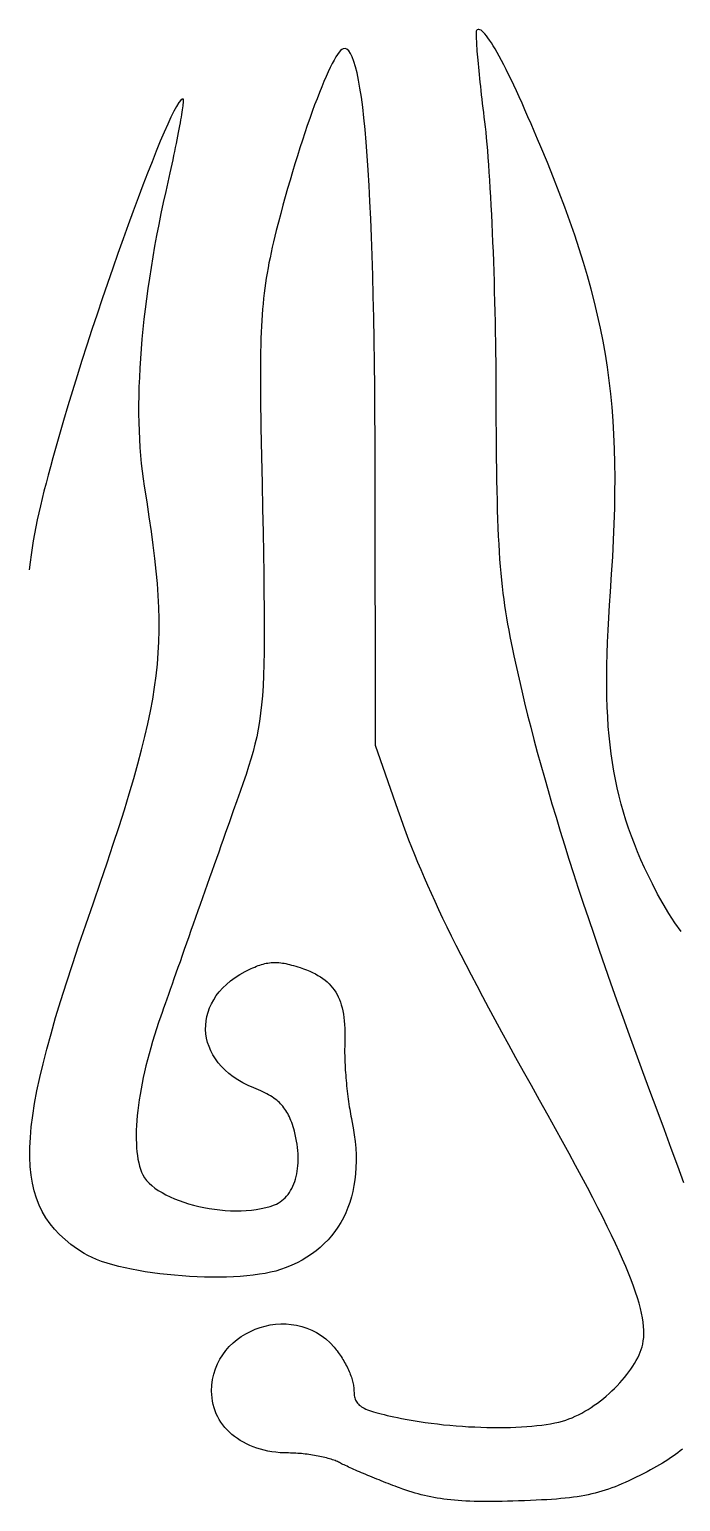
# Model space of a CAD drawing. Extents: x 3.9 to 78.6, y 0.4 to 97.1.
# Drawn here: x 29.09 to 48.1, y 0.45 to 43.42 of the extents above; entities that cross this region are included whole.
import ezdxf

# ---------------------------------------------------------------- set-up
doc = ezdxf.new("R2010")
doc.units = 0
doc.layers.add('LAYER_1', color=7, linetype='CONTINUOUS')

msp = doc.modelspace()

# ---------------------------------------------------------------- linework, layer by layer
at = {"layer": 'LAYER_1', "color": 7}
for p, q in [((42.168, 43.416), (42.147, 43.398)), ((42.191, 43.425), (42.168, 43.416)), ((42.218, 43.425), (42.191, 43.425)), ((42.247, 43.416), (42.218, 43.425)), ((42.279, 43.399), (42.247, 43.416)), ((42.137, 43.35), (42.135, 43.32)), ((42.135, 43.32), (42.135, 43.285)), ((42.135, 43.285), (42.135, 43.243)), ((42.135, 43.243), (42.136, 43.195)), ((42.136, 43.195), (42.138, 43.141)), ((42.139, 43.373), (42.137, 43.35)), ((42.138, 43.141), (42.141, 43.081)), ((42.143, 43.389), (42.139, 43.373)), ((42.141, 43.081), (42.144, 43.016)), ((42.147, 43.398), (42.143, 43.389)), ((42.144, 43.016), (42.149, 42.946)), ((42.313, 43.372), (42.279, 43.399)), ((42.351, 43.338), (42.313, 43.372)), ((42.391, 43.294), (42.351, 43.338)), ((42.434, 43.242), (42.391, 43.294)), ((42.48, 43.182), (42.434, 43.242)), ((42.528, 43.113), (42.48, 43.182)), ((42.579, 43.035), (42.528, 43.113)), ((42.633, 42.949), (42.579, 43.035)), ((38.039, 42.621), (37.987, 42.531)), ((38.088, 42.697), (38.039, 42.621)), ((38.134, 42.761), (38.088, 42.697)), ((38.176, 42.809), (38.134, 42.761)), ((38.215, 42.843), (38.176, 42.809)), ((38.251, 42.862), (38.215, 42.843)), ((38.308, 42.868), (38.251, 42.862)), ((38.364, 42.847), (38.308, 42.868)), ((38.418, 42.799), (38.364, 42.847)), ((38.47, 42.723), (38.418, 42.799)), ((38.52, 42.621), (38.47, 42.723)), ((38.568, 42.492), (38.52, 42.621)), ((42.149, 42.946), (42.154, 42.871)), ((42.154, 42.871), (42.16, 42.791)), ((42.16, 42.791), (42.167, 42.706)), ((42.167, 42.706), (42.174, 42.617)), ((42.174, 42.617), (42.182, 42.523)), ((42.689, 42.855), (42.633, 42.949)), ((42.748, 42.752), (42.689, 42.855)), ((42.809, 42.64), (42.748, 42.752)), ((42.873, 42.521), (42.809, 42.64)), ((37.816, 42.188), (37.755, 42.051)), ((37.876, 42.314), (37.816, 42.188)), ((37.933, 42.429), (37.876, 42.314)), ((37.987, 42.531), (37.933, 42.429)), ((38.615, 42.336), (38.568, 42.492)), ((38.66, 42.154), (38.615, 42.336)), ((38.703, 41.945), (38.66, 42.154)), ((42.182, 42.523), (42.191, 42.425)), ((42.191, 42.425), (42.201, 42.323)), ((42.201, 42.323), (42.211, 42.218)), ((42.211, 42.218), (42.222, 42.109)), ((42.94, 42.393), (42.873, 42.521)), ((43.009, 42.257), (42.94, 42.393)), ((43.08, 42.113), (43.009, 42.257)), ((37.625, 41.746), (37.558, 41.579)), ((37.691, 41.903), (37.625, 41.746)), ((37.755, 42.051), (37.691, 41.903)), ((38.744, 41.709), (38.703, 41.945)), ((38.784, 41.446), (38.744, 41.709)), ((42.222, 42.109), (42.233, 41.996)), ((42.233, 41.996), (42.245, 41.881)), ((42.245, 41.881), (42.258, 41.762)), ((42.258, 41.762), (42.271, 41.641)), ((43.154, 41.96), (43.08, 42.113)), ((43.231, 41.8), (43.154, 41.96)), ((43.309, 41.631), (43.231, 41.8)), ((33.455, 41.288), (33.388, 41.179)), ((33.511, 41.36), (33.455, 41.288)), ((33.555, 41.394), (33.511, 41.36)), ((33.586, 41.389), (33.555, 41.394)), ((33.584, 41.238), (33.589, 41.279)), ((33.59, 41.381), (33.586, 41.389)), ((33.589, 41.279), (33.591, 41.315)), ((33.592, 41.366), (33.59, 41.381)), ((33.591, 41.315), (33.593, 41.344)), ((33.593, 41.344), (33.592, 41.366)), ((37.49, 41.403), (37.42, 41.219)), ((37.558, 41.579), (37.49, 41.403)), ((38.822, 41.157), (38.784, 41.446)), ((42.271, 41.641), (42.285, 41.516)), ((42.285, 41.516), (42.3, 41.39)), ((42.3, 41.39), (42.315, 41.261)), ((42.315, 41.261), (42.33, 41.13)), ((43.391, 41.454), (43.309, 41.631)), ((43.475, 41.27), (43.391, 41.454)), ((43.561, 41.077), (43.475, 41.27)), ((33.225, 40.862), (33.129, 40.656)), ((33.311, 41.037), (33.225, 40.862)), ((33.388, 41.179), (33.311, 41.037)), ((33.514, 40.784), (33.528, 40.865)), ((33.528, 40.865), (33.541, 40.941)), ((33.541, 40.941), (33.553, 41.011)), ((33.553, 41.011), (33.563, 41.076)), ((33.563, 41.076), (33.571, 41.136)), ((33.571, 41.136), (33.579, 41.19)), ((33.579, 41.19), (33.584, 41.238)), ((37.278, 40.827), (37.206, 40.62)), ((37.35, 41.026), (37.278, 40.827)), ((37.42, 41.219), (37.35, 41.026)), ((38.857, 40.842), (38.822, 41.157)), ((38.891, 40.5), (38.857, 40.842)), ((42.33, 41.13), (42.346, 40.998)), ((42.346, 40.998), (42.363, 40.863)), ((42.363, 40.863), (42.38, 40.727)), ((43.649, 40.876), (43.561, 41.077)), ((43.74, 40.667), (43.649, 40.876)), ((33.025, 40.421), (32.914, 40.16)), ((33.129, 40.656), (33.025, 40.421)), ((33.426, 40.312), (33.446, 40.415)), ((33.446, 40.415), (33.465, 40.514)), ((33.465, 40.514), (33.483, 40.609)), ((33.483, 40.609), (33.499, 40.699)), ((33.499, 40.699), (33.514, 40.784)), ((37.134, 40.407), (37.061, 40.189)), ((37.206, 40.62), (37.134, 40.407)), ((38.924, 40.132), (38.891, 40.5)), ((42.38, 40.727), (42.397, 40.584)), ((42.397, 40.584), (42.414, 40.428)), ((42.414, 40.428), (42.43, 40.26)), ((43.833, 40.451), (43.74, 40.667)), ((43.929, 40.226), (43.833, 40.451)), ((32.914, 40.16), (32.796, 39.873)), ((33.336, 39.864), (33.36, 39.982)), ((33.36, 39.982), (33.383, 40.095)), ((33.383, 40.095), (33.405, 40.206)), ((33.405, 40.206), (33.426, 40.312)), ((37.061, 40.189), (36.988, 39.965)), ((38.954, 39.737), (38.924, 40.132)), ((42.43, 40.26), (42.447, 40.08)), ((42.447, 40.08), (42.463, 39.889)), ((44.026, 39.994), (43.929, 40.226)), ((44.214, 39.539), (44.026, 39.994)), ((32.671, 39.563), (32.54, 39.231)), ((32.796, 39.873), (32.671, 39.563)), ((33.259, 39.495), (33.285, 39.621)), ((33.285, 39.621), (33.311, 39.744)), ((33.311, 39.744), (33.336, 39.864)), ((36.916, 39.737), (36.844, 39.504)), ((36.988, 39.965), (36.916, 39.737)), ((38.982, 39.317), (38.954, 39.737)), ((42.463, 39.889), (42.479, 39.687)), ((42.479, 39.687), (42.494, 39.476)), ((44.393, 39.096), (44.214, 39.539)), ((32.54, 39.231), (32.405, 38.879)), ((33.174, 39.103), (33.203, 39.236)), ((33.203, 39.236), (33.231, 39.367)), ((33.231, 39.367), (33.259, 39.495)), ((36.772, 39.267), (36.701, 39.028)), ((36.844, 39.504), (36.772, 39.267)), ((39.009, 38.87), (38.982, 39.317)), ((42.494, 39.476), (42.51, 39.255)), ((42.51, 39.255), (42.525, 39.025)), ((32.405, 38.879), (32.265, 38.509)), ((33.011, 38.37), (33.083, 38.693)), ((33.083, 38.693), (33.114, 38.832)), ((33.114, 38.832), (33.144, 38.968)), ((33.144, 38.968), (33.174, 39.103)), ((36.631, 38.786), (36.562, 38.541)), ((36.701, 39.028), (36.631, 38.786)), ((39.034, 38.397), (39.009, 38.87)), ((42.525, 39.025), (42.539, 38.787)), ((42.539, 38.787), (42.553, 38.541)), ((44.562, 38.663), (44.393, 39.096)), ((32.265, 38.509), (32.121, 38.123)), ((32.943, 38.048), (33.011, 38.37)), ((36.494, 38.295), (36.428, 38.048)), ((36.562, 38.541), (36.494, 38.295)), ((39.057, 37.898), (39.034, 38.397)), ((42.553, 38.541), (42.567, 38.287)), ((42.567, 38.287), (42.58, 38.027)), ((44.722, 38.239), (44.562, 38.663)), ((32.121, 38.123), (31.974, 37.722)), ((32.878, 37.729), (32.943, 38.048)), ((36.428, 38.048), (36.363, 37.801)), ((39.078, 37.373), (39.057, 37.898)), ((42.58, 38.027), (42.593, 37.761)), ((44.872, 37.824), (44.722, 38.239)), ((45.014, 37.417), (44.872, 37.824)), ((31.974, 37.722), (31.825, 37.309)), ((32.758, 37.096), (32.816, 37.411)), ((32.816, 37.411), (32.878, 37.729)), ((36.301, 37.553), (36.26, 37.387)), ((36.363, 37.801), (36.301, 37.553)), ((42.593, 37.761), (42.605, 37.49)), ((42.605, 37.49), (42.616, 37.213)), ((45.147, 37.017), (45.014, 37.417)), ((31.825, 37.309), (31.675, 36.885)), ((32.703, 36.784), (32.758, 37.096)), ((36.184, 37.066), (36.15, 36.912)), ((36.221, 37.225), (36.184, 37.066)), ((36.26, 37.387), (36.221, 37.225)), ((39.097, 36.822), (39.078, 37.373)), ((42.616, 37.213), (42.628, 36.932)), ((45.271, 36.622), (45.147, 37.017)), ((31.675, 36.885), (31.523, 36.452)), ((32.652, 36.474), (32.703, 36.784)), ((36.087, 36.61), (36.059, 36.462)), ((36.118, 36.76), (36.087, 36.61)), ((36.15, 36.912), (36.118, 36.76)), ((39.114, 36.245), (39.097, 36.822)), ((42.628, 36.932), (42.638, 36.647)), ((42.638, 36.647), (42.648, 36.359)), ((45.386, 36.232), (45.271, 36.622)), ((31.523, 36.452), (31.37, 36.011)), ((32.559, 35.862), (32.603, 36.166)), ((32.603, 36.166), (32.652, 36.474)), ((36.008, 36.167), (35.985, 36.02)), ((36.032, 36.314), (36.008, 36.167)), ((36.059, 36.462), (36.032, 36.314)), ((39.13, 35.643), (39.114, 36.245)), ((42.648, 36.359), (42.657, 36.068)), ((45.494, 35.846), (45.386, 36.232)), ((31.37, 36.011), (31.218, 35.565)), ((32.517, 35.56), (32.559, 35.862)), ((35.945, 35.722), (35.928, 35.571)), ((35.964, 35.872), (35.945, 35.722)), ((35.985, 36.02), (35.964, 35.872)), ((42.657, 36.068), (42.666, 35.774)), ((42.666, 35.774), (42.674, 35.479)), ((45.592, 35.463), (45.494, 35.846)), ((31.218, 35.565), (31.067, 35.115)), ((32.445, 34.965), (32.48, 35.261)), ((32.48, 35.261), (32.517, 35.56)), ((35.898, 35.259), (35.885, 35.098)), ((35.912, 35.417), (35.898, 35.259)), ((35.928, 35.571), (35.912, 35.417)), ((39.144, 35.014), (39.13, 35.643)), ((42.674, 35.479), (42.681, 35.183)), ((45.683, 35.082), (45.592, 35.463)), ((31.067, 35.115), (30.917, 34.663)), ((32.414, 34.673), (32.445, 34.965)), ((35.874, 34.932), (35.865, 34.761)), ((35.885, 35.098), (35.874, 34.932)), ((39.155, 34.36), (39.144, 35.014)), ((42.681, 35.183), (42.688, 34.887)), ((42.688, 34.887), (42.694, 34.59)), ((45.766, 34.702), (45.683, 35.082)), ((30.917, 34.663), (30.77, 34.211)), ((32.362, 34.098), (32.387, 34.384)), ((32.387, 34.384), (32.414, 34.673)), ((35.85, 34.402), (35.844, 34.212)), ((35.856, 34.585), (35.85, 34.402)), ((35.865, 34.761), (35.856, 34.585)), ((42.694, 34.59), (42.699, 34.294)), ((45.841, 34.323), (45.766, 34.702)), ((30.77, 34.211), (30.625, 33.761)), ((32.342, 33.816), (32.362, 34.098)), ((35.84, 34.015), (35.837, 33.81)), ((35.844, 34.212), (35.84, 34.015)), ((39.165, 33.68), (39.155, 34.36)), ((42.699, 34.294), (42.703, 33.999)), ((42.703, 33.999), (42.707, 33.705)), ((45.908, 33.943), (45.841, 34.323)), ((30.625, 33.761), (30.484, 33.314)), ((32.311, 33.263), (32.325, 33.538)), ((32.325, 33.538), (32.342, 33.816)), ((35.837, 33.81), (35.835, 33.596)), ((35.835, 33.596), (35.835, 33.373)), ((39.173, 32.975), (39.165, 33.68)), ((42.707, 33.705), (42.709, 33.414)), ((45.968, 33.561), (45.908, 33.943)), ((46.02, 33.177), (45.968, 33.561)), ((30.484, 33.314), (30.347, 32.873)), ((32.301, 32.993), (32.311, 33.263)), ((35.835, 33.373), (35.835, 33.14)), ((35.835, 33.14), (35.837, 32.897)), ((42.709, 33.414), (42.711, 33.126)), ((42.711, 33.126), (42.712, 32.841)), ((46.065, 32.789), (46.02, 33.177)), ((30.347, 32.873), (30.215, 32.439)), ((32.291, 32.464), (32.294, 32.726)), ((32.294, 32.726), (32.301, 32.993)), ((35.837, 32.897), (35.839, 32.642)), ((39.179, 32.244), (39.173, 32.975)), ((42.712, 32.841), (42.713, 32.419)), ((46.103, 32.396), (46.065, 32.789)), ((30.215, 32.439), (30.088, 32.013)), ((32.291, 32.206), (32.291, 32.464)), ((35.839, 32.642), (35.843, 32.376)), ((35.843, 32.376), (35.847, 32.098)), ((39.183, 31.488), (39.179, 32.244)), ((42.713, 32.419), (42.715, 32.016)), ((46.134, 31.999), (46.103, 32.396)), ((30.088, 32.013), (29.968, 31.598)), ((32.295, 31.952), (32.291, 32.206)), ((32.302, 31.703), (32.295, 31.952)), ((35.847, 32.098), (35.852, 31.806)), ((35.852, 31.806), (35.869, 30.956)), ((42.715, 32.016), (42.717, 31.632)), ((46.158, 31.595), (46.134, 31.999)), ((29.968, 31.598), (29.854, 31.195)), ((32.313, 31.459), (32.302, 31.703)), ((32.327, 31.219), (32.313, 31.459)), ((39.186, 30.707), (39.183, 31.488)), ((42.717, 31.632), (42.719, 31.265)), ((46.175, 31.184), (46.158, 31.595)), ((29.854, 31.195), (29.778, 30.921)), ((32.345, 30.984), (32.327, 31.219)), ((32.367, 30.754), (32.345, 30.984)), ((35.869, 30.956), (35.884, 30.166)), ((42.719, 31.265), (42.723, 30.916)), ((46.186, 30.765), (46.175, 31.184)), ((29.707, 30.66), (29.639, 30.413)), ((29.778, 30.921), (29.707, 30.66)), ((32.392, 30.529), (32.367, 30.754)), ((32.42, 30.31), (32.392, 30.529)), ((39.199, 22.519), (39.186, 30.707)), ((42.723, 30.916), (42.727, 30.582)), ((42.727, 30.582), (42.732, 30.264)), ((46.191, 30.336), (46.186, 30.765)), ((29.576, 30.176), (29.517, 29.949)), ((29.639, 30.413), (29.576, 30.176)), ((32.453, 30.096), (32.42, 30.31)), ((32.526, 29.634), (32.453, 30.096)), ((35.884, 30.166), (35.899, 29.432)), ((42.732, 30.264), (42.738, 29.961)), ((46.189, 29.898), (46.191, 30.336)), ((29.462, 29.73), (29.411, 29.517)), ((29.517, 29.949), (29.462, 29.73)), ((42.738, 29.961), (42.745, 29.671)), ((42.745, 29.671), (42.752, 29.394)), ((46.181, 29.449), (46.189, 29.898)), ((29.363, 29.31), (29.318, 29.106)), ((29.411, 29.517), (29.363, 29.31)), ((32.593, 29.194), (32.526, 29.634)), ((35.899, 29.432), (35.912, 28.752)), ((42.752, 29.394), (42.761, 29.129)), ((46.168, 28.988), (46.181, 29.449)), ((29.277, 28.904), (29.238, 28.702)), ((29.318, 29.106), (29.277, 28.904)), ((32.653, 28.773), (32.593, 29.194)), ((42.761, 29.129), (42.771, 28.876)), ((42.771, 28.876), (42.782, 28.633)), ((46.148, 28.515), (46.168, 28.988)), ((29.202, 28.499), (29.169, 28.294)), ((29.238, 28.702), (29.202, 28.499)), ((32.707, 28.37), (32.653, 28.773)), ((32.755, 27.982), (32.707, 28.37)), ((35.912, 28.752), (35.923, 28.123)), ((42.782, 28.633), (42.794, 28.399)), ((42.794, 28.399), (42.808, 28.175)), ((46.123, 28.027), (46.148, 28.515)), ((29.138, 28.084), (29.109, 27.869)), ((29.169, 28.294), (29.138, 28.084)), ((32.794, 27.608), (32.755, 27.982)), ((35.923, 28.123), (35.933, 27.541)), ((42.808, 28.175), (42.822, 27.959)), ((42.822, 27.959), (42.838, 27.75)), ((46.092, 27.525), (46.123, 28.027)), ((29.109, 27.869), (29.082, 27.646)), ((32.827, 27.246), (32.794, 27.608)), ((35.933, 27.541), (35.94, 27.005)), ((42.838, 27.75), (42.856, 27.547)), ((42.856, 27.547), (42.875, 27.351)), ((46.056, 27.008), (46.092, 27.525)), ((32.852, 26.895), (32.827, 27.246)), ((42.875, 27.351), (42.895, 27.159)), ((42.895, 27.159), (42.917, 26.971)), ((32.869, 26.551), (32.852, 26.895)), ((35.94, 27.005), (35.946, 26.51)), ((42.917, 26.971), (42.941, 26.786)), ((42.941, 26.786), (42.966, 26.605)), ((46.029, 26.622), (46.056, 27.008)), ((32.878, 26.214), (32.869, 26.551)), ((35.946, 26.51), (35.948, 26.054)), ((42.966, 26.605), (42.993, 26.424)), ((42.993, 26.424), (43.022, 26.245)), ((43.022, 26.245), (43.052, 26.065)), ((45.986, 25.887), (46.005, 26.249)), ((46.005, 26.249), (46.029, 26.622)), ((32.87, 25.551), (32.878, 25.881)), ((32.878, 25.881), (32.878, 26.214)), ((35.948, 26.054), (35.948, 25.635)), ((43.052, 26.065), (43.085, 25.885)), ((43.085, 25.885), (43.119, 25.704)), ((45.97, 25.536), (45.986, 25.887)), ((32.853, 25.222), (32.87, 25.551)), ((35.948, 25.635), (35.944, 25.249)), ((43.119, 25.704), (43.156, 25.52)), ((43.156, 25.52), (43.194, 25.333)), ((45.959, 25.197), (45.97, 25.536)), ((32.827, 24.892), (32.853, 25.222)), ((35.944, 25.249), (35.937, 24.892)), ((43.194, 25.333), (43.235, 25.142)), ((43.235, 25.142), (43.31, 24.802)), ((45.951, 24.867), (45.959, 25.197)), ((32.746, 24.22), (32.791, 24.558)), ((32.791, 24.558), (32.827, 24.892)), ((35.926, 24.563), (35.912, 24.259)), ((35.937, 24.892), (35.926, 24.563)), ((43.31, 24.802), (43.387, 24.459)), ((45.948, 24.547), (45.951, 24.867)), ((45.948, 24.236), (45.948, 24.547)), ((32.691, 23.875), (32.746, 24.22)), ((35.912, 24.259), (35.893, 23.975)), ((43.387, 24.459), (43.468, 24.113)), ((43.468, 24.113), (43.552, 23.764)), ((45.953, 23.934), (45.948, 24.236)), ((32.625, 23.521), (32.691, 23.875)), ((35.87, 23.711), (35.842, 23.461)), ((35.893, 23.975), (35.87, 23.711)), ((43.552, 23.764), (43.639, 23.411)), ((45.962, 23.641), (45.953, 23.934)), ((45.976, 23.355), (45.962, 23.641)), ((32.55, 23.157), (32.625, 23.521)), ((35.809, 23.224), (35.77, 22.997)), ((35.842, 23.461), (35.809, 23.224)), ((43.639, 23.411), (43.729, 23.055)), ((45.994, 23.076), (45.976, 23.355)), ((32.366, 22.39), (32.464, 22.78)), ((32.464, 22.78), (32.55, 23.157)), ((35.727, 22.777), (35.677, 22.56)), ((35.77, 22.997), (35.727, 22.777)), ((43.729, 23.055), (43.824, 22.694)), ((46.016, 22.804), (45.994, 23.076)), ((46.044, 22.538), (46.016, 22.804)), ((32.258, 21.983), (32.366, 22.39)), ((35.677, 22.56), (35.622, 22.344)), ((39.859, 20.621), (39.199, 22.519)), ((43.824, 22.694), (43.921, 22.329)), ((46.075, 22.277), (46.044, 22.538)), ((32.138, 21.558), (32.258, 21.983)), ((35.56, 22.126), (35.492, 21.903)), ((35.622, 22.344), (35.56, 22.126)), ((43.921, 22.329), (44.022, 21.959)), ((44.022, 21.959), (44.128, 21.584)), ((46.112, 22.022), (46.075, 22.277)), ((46.154, 21.772), (46.112, 22.022)), ((32.007, 21.114), (32.138, 21.558)), ((35.417, 21.672), (35.335, 21.43)), ((35.492, 21.903), (35.417, 21.672)), ((44.128, 21.584), (44.237, 21.203)), ((46.2, 21.526), (46.154, 21.772)), ((46.251, 21.283), (46.2, 21.526)), ((31.864, 20.647), (32.007, 21.114)), ((35.245, 21.174), (35.149, 20.901)), ((35.335, 21.43), (35.245, 21.174)), ((44.237, 21.203), (44.35, 20.817)), ((46.307, 21.044), (46.251, 21.283)), ((31.708, 20.158), (31.864, 20.647)), ((35.149, 20.901), (35.044, 20.609)), ((44.35, 20.817), (44.467, 20.424)), ((46.369, 20.808), (46.307, 21.044)), ((46.435, 20.573), (46.369, 20.808)), ((34.931, 20.294), (34.81, 19.953)), ((35.044, 20.609), (34.931, 20.294)), ((39.935, 20.405), (39.859, 20.621)), ((40.013, 20.189), (39.935, 20.405)), ((44.467, 20.424), (44.589, 20.024)), ((46.507, 20.34), (46.435, 20.573)), ((46.584, 20.109), (46.507, 20.34)), ((31.54, 19.642), (31.708, 20.158)), ((34.747, 19.775), (34.683, 19.595)), ((34.81, 19.953), (34.747, 19.775)), ((40.092, 19.975), (40.013, 20.189)), ((40.174, 19.759), (40.092, 19.975)), ((44.589, 20.024), (44.714, 19.618)), ((46.667, 19.878), (46.584, 20.109)), ((46.755, 19.647), (46.667, 19.878)), ((31.36, 19.1), (31.54, 19.642)), ((34.619, 19.411), (34.553, 19.225)), ((34.683, 19.595), (34.619, 19.411)), ((40.258, 19.544), (40.174, 19.759)), ((40.344, 19.327), (40.258, 19.544)), ((44.714, 19.618), (44.845, 19.204)), ((46.849, 19.416), (46.755, 19.647)), ((46.948, 19.184), (46.849, 19.416)), ((31.167, 18.528), (31.36, 19.1)), ((34.486, 19.037), (34.419, 18.847)), ((34.553, 19.225), (34.486, 19.037)), ((40.434, 19.108), (40.344, 19.327)), ((40.526, 18.887), (40.434, 19.108)), ((44.845, 19.204), (44.98, 18.782)), ((47.053, 18.951), (46.948, 19.184)), ((47.163, 18.716), (47.053, 18.951)), ((30.96, 17.925), (31.167, 18.528)), ((34.352, 18.655), (34.284, 18.463)), ((34.419, 18.847), (34.352, 18.655)), ((40.623, 18.662), (40.526, 18.887)), ((40.723, 18.434), (40.623, 18.662)), ((44.98, 18.782), (45.119, 18.353)), ((47.28, 18.479), (47.163, 18.716)), ((34.147, 18.076), (34.079, 17.883)), ((34.215, 18.27), (34.147, 18.076)), ((34.284, 18.463), (34.215, 18.27)), ((40.827, 18.201), (40.723, 18.434)), ((40.935, 17.964), (40.827, 18.201)), ((45.119, 18.353), (45.264, 17.915)), ((47.434, 18.182), (47.28, 18.479)), ((47.596, 17.894), (47.434, 18.182)), ((30.74, 17.29), (30.96, 17.925)), ((34.011, 17.69), (33.943, 17.498)), ((34.079, 17.883), (34.011, 17.69)), ((41.049, 17.721), (40.935, 17.964)), ((41.167, 17.472), (41.049, 17.721)), ((45.264, 17.915), (45.413, 17.469)), ((47.764, 17.616), (47.596, 17.894)), ((30.537, 16.698), (30.74, 17.29)), ((33.876, 17.308), (33.809, 17.118)), ((33.943, 17.498), (33.876, 17.308)), ((41.291, 17.216), (41.167, 17.472)), ((41.42, 16.953), (41.291, 17.216)), ((45.413, 17.469), (45.567, 17.013)), ((47.939, 17.348), (47.764, 17.616)), ((48.119, 17.089), (47.939, 17.348)), ((33.743, 16.931), (33.678, 16.746)), ((33.809, 17.118), (33.743, 16.931)), ((41.555, 16.682), (41.42, 16.953)), ((45.567, 17.013), (45.727, 16.548)), ((30.347, 16.131), (30.537, 16.698)), ((33.55, 16.386), (33.489, 16.21)), ((33.614, 16.564), (33.55, 16.386)), ((33.678, 16.746), (33.614, 16.564)), ((41.697, 16.403), (41.555, 16.682)), ((41.845, 16.114), (41.697, 16.403)), ((45.727, 16.548), (45.891, 16.074)), ((30.17, 15.59), (30.347, 16.131)), ((33.428, 16.038), (33.369, 15.871)), ((33.489, 16.21), (33.428, 16.038)), ((35.24, 15.837), (35.393, 15.922)), ((35.393, 15.922), (35.452, 15.952)), ((35.452, 15.952), (35.51, 15.981)), ((35.51, 15.981), (35.565, 16.007)), ((35.565, 16.007), (35.619, 16.032)), ((35.619, 16.032), (35.671, 16.054)), ((35.671, 16.054), (35.722, 16.075)), ((35.722, 16.075), (35.772, 16.094)), ((35.772, 16.094), (35.821, 16.112)), ((35.821, 16.112), (35.868, 16.127)), ((35.868, 16.127), (35.916, 16.141)), ((35.916, 16.141), (35.962, 16.153)), ((35.962, 16.153), (36.008, 16.163)), ((36.008, 16.163), (36.054, 16.171)), ((36.054, 16.171), (36.1, 16.178)), ((36.1, 16.178), (36.146, 16.183)), ((36.146, 16.183), (36.191, 16.186)), ((36.191, 16.186), (36.237, 16.188)), ((36.237, 16.188), (36.284, 16.188)), ((36.284, 16.188), (36.331, 16.186)), ((36.331, 16.186), (36.379, 16.182)), ((36.379, 16.182), (36.428, 16.177)), ((36.428, 16.177), (36.477, 16.171)), ((36.477, 16.171), (36.528, 16.162)), ((36.528, 16.162), (36.581, 16.152)), ((36.581, 16.152), (36.634, 16.14)), ((36.634, 16.14), (36.689, 16.127)), ((36.689, 16.127), (36.746, 16.112)), ((36.746, 16.112), (36.805, 16.096)), ((36.805, 16.096), (36.866, 16.078)), ((36.866, 16.078), (36.929, 16.058)), ((36.929, 16.058), (36.995, 16.037)), ((36.995, 16.037), (37.092, 16.003)), ((37.092, 16.003), (37.186, 15.968)), ((37.186, 15.968), (37.275, 15.931)), ((37.275, 15.931), (37.36, 15.892)), ((42, 15.816), (41.845, 16.114)), ((45.891, 16.074), (46.061, 15.589)), ((30.007, 15.072), (30.17, 15.59)), ((33.256, 15.551), (33.202, 15.398)), ((33.312, 15.708), (33.256, 15.551)), ((33.369, 15.871), (33.312, 15.708)), ((34.735, 15.442), (34.844, 15.548)), ((34.844, 15.548), (34.965, 15.649)), ((34.965, 15.649), (35.097, 15.746)), ((35.097, 15.746), (35.24, 15.837)), ((37.36, 15.892), (37.44, 15.852)), ((37.44, 15.852), (37.517, 15.809)), ((37.517, 15.809), (37.59, 15.765)), ((37.59, 15.765), (37.659, 15.718)), ((37.659, 15.718), (37.723, 15.669)), ((37.723, 15.669), (37.784, 15.618)), ((37.784, 15.618), (37.842, 15.564)), ((37.842, 15.564), (37.895, 15.507)), ((37.895, 15.507), (37.945, 15.448)), ((42.161, 15.507), (42, 15.816)), ((42.331, 15.187), (42.161, 15.507)), ((46.061, 15.589), (46.237, 15.094)), ((29.858, 14.579), (30.007, 15.072)), ((33.101, 15.111), (33.054, 14.977)), ((33.151, 15.252), (33.101, 15.111)), ((33.202, 15.398), (33.151, 15.252)), ((34.406, 14.982), (34.472, 15.101)), ((34.472, 15.101), (34.548, 15.218)), ((34.548, 15.218), (34.636, 15.332)), ((34.636, 15.332), (34.735, 15.442)), ((37.945, 15.448), (37.992, 15.386)), ((37.992, 15.386), (38.035, 15.321)), ((38.035, 15.321), (38.074, 15.252)), ((38.074, 15.252), (38.11, 15.181)), ((38.11, 15.181), (38.143, 15.106)), ((38.143, 15.106), (38.172, 15.028)), ((42.508, 14.856), (42.331, 15.187)), ((46.237, 15.094), (46.418, 14.589)), ((32.928, 14.618), (32.863, 14.431)), ((32.967, 14.73), (32.928, 14.618)), ((33.009, 14.85), (32.967, 14.73)), ((33.054, 14.977), (33.009, 14.85)), ((34.273, 14.611), (34.306, 14.736)), ((34.306, 14.736), (34.35, 14.86)), ((34.35, 14.86), (34.406, 14.982)), ((38.172, 15.028), (38.199, 14.946)), ((38.199, 14.946), (38.222, 14.86)), ((38.222, 14.86), (38.243, 14.771)), ((38.243, 14.771), (38.26, 14.678)), ((38.26, 14.678), (38.274, 14.581)), ((42.692, 14.513), (42.508, 14.856)), ((29.722, 14.108), (29.858, 14.579)), ((32.802, 14.246), (32.743, 14.062)), ((32.863, 14.431), (32.802, 14.246)), ((34.236, 14.231), (34.238, 14.358)), ((34.246, 14.104), (34.236, 14.231)), ((34.238, 14.358), (34.25, 14.485)), ((34.25, 14.485), (34.273, 14.611)), ((38.274, 14.581), (38.286, 14.48)), ((38.286, 14.48), (38.295, 14.374)), ((38.295, 14.374), (38.301, 14.264)), ((38.301, 14.264), (38.304, 14.15)), ((42.886, 14.156), (42.692, 14.513)), ((46.418, 14.589), (46.604, 14.072)), ((29.599, 13.659), (29.722, 14.108)), ((32.688, 13.88), (32.635, 13.699)), ((32.743, 14.062), (32.688, 13.88)), ((34.266, 13.978), (34.246, 14.104)), ((34.296, 13.853), (34.266, 13.978)), ((34.337, 13.73), (34.296, 13.853)), ((38.299, 13.78), (38.297, 13.723)), ((38.303, 13.908), (38.299, 13.78)), ((38.305, 14.031), (38.303, 13.908)), ((38.304, 14.15), (38.305, 14.031)), ((43.087, 13.787), (42.886, 14.156)), ((43.298, 13.403), (43.087, 13.787)), ((46.604, 14.072), (46.796, 13.544)), ((29.49, 13.232), (29.599, 13.659)), ((32.539, 13.344), (32.495, 13.169)), ((32.585, 13.521), (32.539, 13.344)), ((32.635, 13.699), (32.585, 13.521)), ((34.389, 13.608), (34.337, 13.73)), ((34.451, 13.489), (34.389, 13.608)), ((34.523, 13.373), (34.451, 13.489)), ((34.606, 13.26), (34.523, 13.373)), ((38.297, 13.723), (38.296, 13.664)), ((38.296, 13.664), (38.296, 13.603)), ((38.296, 13.603), (38.296, 13.539)), ((38.296, 13.539), (38.297, 13.474)), ((38.297, 13.474), (38.298, 13.406)), ((38.298, 13.406), (38.3, 13.337)), ((38.3, 13.337), (38.303, 13.266)), ((43.518, 13.005), (43.298, 13.403)), ((46.796, 13.544), (46.995, 13.004)), ((29.395, 12.825), (29.49, 13.232)), ((32.455, 12.997), (32.417, 12.827)), ((32.495, 13.169), (32.455, 12.997)), ((34.7, 13.15), (34.606, 13.26)), ((34.804, 13.045), (34.7, 13.15)), ((34.918, 12.944), (34.804, 13.045)), ((35.042, 12.848), (34.918, 12.944)), ((38.303, 13.266), (38.307, 13.194)), ((38.307, 13.194), (38.311, 13.121)), ((38.311, 13.121), (38.315, 13.047)), ((38.315, 13.047), (38.32, 12.971)), ((38.32, 12.971), (38.326, 12.895)), ((38.326, 12.895), (38.332, 12.818)), ((43.747, 12.592), (43.518, 13.005)), ((46.995, 13.004), (47.199, 12.452)), ((29.313, 12.439), (29.395, 12.825)), ((32.351, 12.495), (32.323, 12.333)), ((32.382, 12.66), (32.351, 12.495)), ((32.417, 12.827), (32.382, 12.66)), ((35.177, 12.758), (35.042, 12.848)), ((35.322, 12.673), (35.177, 12.758)), ((35.477, 12.595), (35.322, 12.673)), ((35.642, 12.523), (35.477, 12.595)), ((35.713, 12.494), (35.642, 12.523)), ((35.781, 12.466), (35.713, 12.494)), ((35.846, 12.437), (35.781, 12.466)), ((38.332, 12.818), (38.339, 12.741)), ((38.339, 12.741), (38.346, 12.663)), ((38.346, 12.663), (38.354, 12.586)), ((38.354, 12.586), (38.362, 12.508)), ((38.362, 12.508), (38.371, 12.43)), ((43.986, 12.163), (43.747, 12.592)), ((29.189, 11.723), (29.244, 12.072)), ((29.244, 12.072), (29.313, 12.439)), ((32.298, 12.174), (32.276, 12.018)), ((32.323, 12.333), (32.298, 12.174)), ((35.908, 12.408), (35.846, 12.437)), ((35.967, 12.38), (35.908, 12.408)), ((36.024, 12.351), (35.967, 12.38)), ((36.077, 12.321), (36.024, 12.351)), ((36.129, 12.291), (36.077, 12.321)), ((36.178, 12.261), (36.129, 12.291)), ((36.224, 12.23), (36.178, 12.261)), ((36.269, 12.198), (36.224, 12.23)), ((36.311, 12.166), (36.269, 12.198)), ((36.351, 12.132), (36.311, 12.166)), ((36.389, 12.098), (36.351, 12.132)), ((36.426, 12.062), (36.389, 12.098)), ((36.46, 12.026), (36.426, 12.062)), ((38.371, 12.43), (38.38, 12.353)), ((38.38, 12.353), (38.389, 12.276)), ((38.389, 12.276), (38.399, 12.2)), ((38.399, 12.2), (38.409, 12.124)), ((38.409, 12.124), (38.42, 12.05)), ((38.42, 12.05), (38.431, 11.977)), ((44.235, 11.718), (43.986, 12.163)), ((47.199, 12.452), (47.409, 11.887)), ((29.147, 11.392), (29.189, 11.723)), ((32.241, 11.717), (32.228, 11.571)), ((32.257, 11.866), (32.241, 11.717)), ((32.276, 12.018), (32.257, 11.866)), ((36.493, 11.988), (36.46, 12.026)), ((36.524, 11.948), (36.493, 11.988)), ((36.554, 11.907), (36.524, 11.948)), ((36.583, 11.865), (36.554, 11.907)), ((36.61, 11.82), (36.583, 11.865)), ((36.636, 11.774), (36.61, 11.82)), ((36.66, 11.726), (36.636, 11.774)), ((36.684, 11.676), (36.66, 11.726)), ((36.707, 11.624), (36.684, 11.676)), ((36.728, 11.57), (36.707, 11.624)), ((38.431, 11.977), (38.443, 11.904)), ((38.443, 11.904), (38.455, 11.834)), ((38.455, 11.834), (38.467, 11.764)), ((38.467, 11.764), (38.479, 11.697)), ((38.479, 11.697), (38.492, 11.631)), ((38.492, 11.631), (38.505, 11.568)), ((44.45, 11.333), (44.235, 11.718)), ((47.409, 11.887), (47.623, 11.314)), ((29.119, 11.079), (29.147, 11.392)), ((32.213, 11.291), (32.21, 11.157)), ((32.219, 11.429), (32.213, 11.291)), ((32.228, 11.571), (32.219, 11.429)), ((36.75, 11.514), (36.728, 11.57)), ((36.77, 11.455), (36.75, 11.514)), ((36.79, 11.393), (36.77, 11.455)), ((36.809, 11.33), (36.79, 11.393)), ((36.828, 11.263), (36.809, 11.33)), ((36.853, 11.166), (36.828, 11.263)), ((38.505, 11.568), (38.545, 11.362)), ((38.545, 11.362), (38.577, 11.159)), ((44.656, 10.963), (44.45, 11.333)), ((47.623, 11.314), (47.824, 10.77)), ((29.102, 10.5), (29.104, 10.782)), ((29.104, 10.782), (29.119, 11.079)), ((32.21, 11.157), (32.211, 11.027)), ((32.211, 11.027), (32.214, 10.902)), ((32.214, 10.902), (32.221, 10.78)), ((32.221, 10.78), (32.231, 10.663)), ((36.875, 11.07), (36.853, 11.166)), ((36.894, 10.974), (36.875, 11.07)), ((36.91, 10.88), (36.894, 10.974)), ((36.922, 10.787), (36.91, 10.88)), ((36.931, 10.694), (36.922, 10.787)), ((38.577, 11.159), (38.602, 10.96)), ((38.602, 10.96), (38.619, 10.764)), ((38.619, 10.764), (38.629, 10.573)), ((44.851, 10.606), (44.656, 10.963)), ((47.824, 10.77), (48.012, 10.253)), ((29.114, 10.234), (29.102, 10.5)), ((32.231, 10.663), (32.245, 10.551)), ((32.245, 10.551), (32.262, 10.444)), ((32.262, 10.444), (32.282, 10.341)), ((32.282, 10.341), (32.306, 10.244)), ((36.937, 10.603), (36.931, 10.694)), ((36.932, 10.255), (36.938, 10.339)), ((36.941, 10.514), (36.937, 10.603)), ((36.938, 10.339), (36.941, 10.426)), ((36.941, 10.426), (36.941, 10.514)), ((38.632, 10.385), (38.627, 10.2)), ((38.629, 10.573), (38.632, 10.385)), ((45.038, 10.264), (44.851, 10.606)), ((29.14, 9.982), (29.114, 10.234)), ((29.179, 9.744), (29.14, 9.982)), ((32.306, 10.244), (32.333, 10.152)), ((32.333, 10.152), (32.364, 10.065)), ((32.364, 10.065), (32.402, 9.983)), ((32.402, 9.983), (32.452, 9.902)), ((32.452, 9.902), (32.513, 9.823)), ((36.86, 9.861), (36.88, 9.936)), ((36.88, 9.936), (36.897, 10.012)), ((36.897, 10.012), (36.912, 10.091)), ((36.912, 10.091), (36.923, 10.172)), ((36.923, 10.172), (36.932, 10.255)), ((38.614, 10.02), (38.595, 9.844)), ((38.627, 10.2), (38.614, 10.02)), ((45.214, 9.935), (45.038, 10.264)), ((45.382, 9.619), (45.214, 9.935)), ((48.012, 10.253), (48.188, 9.764)), ((29.231, 9.519), (29.179, 9.744)), ((29.297, 9.305), (29.231, 9.519)), ((32.513, 9.823), (32.584, 9.747)), ((32.584, 9.747), (32.665, 9.673)), ((32.665, 9.673), (32.756, 9.602)), ((32.756, 9.602), (32.855, 9.534)), ((32.855, 9.534), (32.963, 9.468)), ((32.963, 9.468), (33.077, 9.406)), ((36.643, 9.418), (36.682, 9.472)), ((36.682, 9.472), (36.718, 9.53)), ((36.718, 9.53), (36.752, 9.591)), ((36.752, 9.591), (36.783, 9.654)), ((36.783, 9.654), (36.811, 9.721)), ((36.811, 9.721), (36.837, 9.79)), ((36.837, 9.79), (36.86, 9.861)), ((38.534, 9.505), (38.493, 9.342)), ((38.568, 9.672), (38.534, 9.505)), ((38.595, 9.844), (38.568, 9.672)), ((45.541, 9.316), (45.382, 9.619)), ((29.376, 9.104), (29.297, 9.305)), ((29.468, 8.913), (29.376, 9.104)), ((33.077, 9.406), (33.199, 9.346)), ((33.199, 9.346), (33.327, 9.291)), ((33.327, 9.291), (33.46, 9.238)), ((33.46, 9.238), (33.598, 9.189)), ((33.598, 9.189), (33.741, 9.145)), ((33.741, 9.145), (33.887, 9.104)), ((33.887, 9.104), (34.037, 9.067)), ((34.037, 9.067), (34.189, 9.034)), ((34.189, 9.034), (34.343, 9.006)), ((35.855, 9), (35.99, 9.031)), ((35.99, 9.031), (36.12, 9.067)), ((36.12, 9.067), (36.243, 9.11)), ((36.243, 9.11), (36.302, 9.135)), ((36.302, 9.135), (36.358, 9.164)), ((36.358, 9.164), (36.411, 9.197)), ((36.411, 9.197), (36.462, 9.234)), ((36.462, 9.234), (36.511, 9.274)), ((36.511, 9.274), (36.558, 9.319)), ((36.558, 9.319), (36.601, 9.367)), ((36.601, 9.367), (36.643, 9.418)), ((38.389, 9.03), (38.327, 8.88)), ((38.445, 9.183), (38.389, 9.03)), ((38.493, 9.342), (38.445, 9.183)), ((45.691, 9.025), (45.541, 9.316)), ((45.832, 8.747), (45.691, 9.025)), ((29.574, 8.732), (29.468, 8.913)), ((29.694, 8.561), (29.574, 8.732)), ((34.343, 9.006), (34.499, 8.982)), ((34.499, 8.982), (34.655, 8.964)), ((34.655, 8.964), (34.811, 8.949)), ((34.811, 8.949), (34.967, 8.94)), ((34.967, 8.94), (35.121, 8.937)), ((35.121, 8.937), (35.274, 8.938)), ((35.274, 8.938), (35.424, 8.945)), ((35.424, 8.945), (35.572, 8.958)), ((35.572, 8.958), (35.716, 8.976)), ((35.716, 8.976), (35.855, 9)), ((38.182, 8.597), (38.099, 8.462)), ((38.258, 8.736), (38.182, 8.597)), ((38.327, 8.88), (38.258, 8.736)), ((45.965, 8.481), (45.832, 8.747)), ((29.827, 8.398), (29.694, 8.561)), ((29.973, 8.244), (29.827, 8.398)), ((30.132, 8.096), (29.973, 8.244)), ((37.913, 8.209), (37.81, 8.091)), ((38.009, 8.333), (37.913, 8.209)), ((38.099, 8.462), (38.009, 8.333)), ((46.089, 8.226), (45.965, 8.481)), ((46.205, 7.982), (46.089, 8.226)), ((30.305, 7.955), (30.132, 8.096)), ((30.492, 7.82), (30.305, 7.955)), ((30.691, 7.69), (30.492, 7.82)), ((37.461, 7.768), (37.332, 7.672)), ((37.584, 7.87), (37.461, 7.768)), ((37.7, 7.978), (37.584, 7.87)), ((37.81, 8.091), (37.7, 7.978)), ((46.312, 7.749), (46.205, 7.982)), ((46.412, 7.527), (46.312, 7.749)), ((30.8, 7.629), (30.691, 7.69)), ((30.921, 7.57), (30.8, 7.629)), ((31.055, 7.513), (30.921, 7.57)), ((31.201, 7.459), (31.055, 7.513)), ((31.358, 7.408), (31.201, 7.459)), ((31.524, 7.359), (31.358, 7.408)), ((31.7, 7.314), (31.524, 7.359)), ((31.883, 7.271), (31.7, 7.314)), ((36.751, 7.347), (36.59, 7.281)), ((36.905, 7.419), (36.751, 7.347)), ((37.054, 7.497), (36.905, 7.419)), ((37.196, 7.582), (37.054, 7.497)), ((37.332, 7.672), (37.196, 7.582)), ((46.503, 7.315), (46.412, 7.527)), ((46.587, 7.112), (46.503, 7.315)), ((32.075, 7.23), (31.883, 7.271)), ((32.272, 7.193), (32.075, 7.23)), ((32.476, 7.159), (32.272, 7.193)), ((32.684, 7.128), (32.476, 7.159)), ((32.896, 7.1), (32.684, 7.128)), ((33.111, 7.076), (32.896, 7.1)), ((33.329, 7.054), (33.111, 7.076)), ((33.548, 7.036), (33.329, 7.054)), ((33.768, 7.022), (33.548, 7.036)), ((33.987, 7.011), (33.768, 7.022)), ((34.205, 7.004), (33.987, 7.011)), ((34.421, 7), (34.205, 7.004)), ((34.634, 7), (34.421, 7)), ((34.844, 7.004), (34.634, 7)), ((35.049, 7.012), (34.844, 7.004)), ((35.248, 7.023), (35.049, 7.012)), ((35.442, 7.039), (35.248, 7.023)), ((35.628, 7.059), (35.442, 7.039)), ((35.806, 7.083), (35.628, 7.059)), ((35.976, 7.111), (35.806, 7.083)), ((36.135, 7.144), (35.976, 7.111)), ((36.285, 7.18), (36.135, 7.144)), ((36.422, 7.222), (36.285, 7.18)), ((36.59, 7.281), (36.422, 7.222)), ((46.663, 6.92), (46.587, 7.112)), ((46.731, 6.736), (46.663, 6.92)), ((46.792, 6.562), (46.731, 6.736)), ((46.846, 6.396), (46.792, 6.562)), ((46.893, 6.238), (46.846, 6.396)), ((46.933, 6.089), (46.893, 6.238)), ((46.966, 5.946), (46.933, 6.089)), ((35.976, 5.574), (36.126, 5.605)), ((36.126, 5.605), (36.278, 5.626)), ((36.278, 5.626), (36.431, 5.636)), ((36.431, 5.636), (36.585, 5.635)), ((36.585, 5.635), (36.739, 5.622)), ((36.739, 5.622), (36.891, 5.598)), ((36.891, 5.598), (37.042, 5.562)), ((46.992, 5.812), (46.966, 5.946)), ((47.012, 5.684), (46.992, 5.812)), ((47.025, 5.562), (47.012, 5.684)), ((35.037, 5.08), (35.154, 5.178)), ((35.154, 5.178), (35.278, 5.267)), ((35.278, 5.267), (35.408, 5.347)), ((35.408, 5.347), (35.543, 5.418)), ((35.543, 5.418), (35.684, 5.48)), ((35.684, 5.48), (35.828, 5.532)), ((35.828, 5.532), (35.976, 5.574)), ((37.042, 5.562), (37.19, 5.514)), ((37.19, 5.514), (37.335, 5.454)), ((37.335, 5.454), (37.476, 5.381)), ((37.476, 5.381), (37.613, 5.295)), ((37.613, 5.295), (37.744, 5.196)), ((37.744, 5.196), (37.869, 5.083)), ((47.016, 5.137), (47.027, 5.235)), ((47.032, 5.448), (47.025, 5.562)), ((47.027, 5.235), (47.032, 5.339)), ((47.032, 5.339), (47.032, 5.448)), ((34.654, 4.605), (34.736, 4.735)), ((34.736, 4.735), (34.827, 4.858)), ((34.827, 4.858), (34.928, 4.973)), ((34.928, 4.973), (35.037, 5.08)), ((37.869, 5.083), (37.987, 4.957)), ((37.987, 4.957), (38.018, 4.921)), ((38.018, 4.921), (38.048, 4.883)), ((38.048, 4.883), (38.078, 4.845)), ((38.078, 4.845), (38.107, 4.805)), ((38.107, 4.805), (38.136, 4.765)), ((38.136, 4.765), (38.164, 4.724)), ((46.853, 4.648), (46.891, 4.729)), ((46.891, 4.729), (46.925, 4.81)), ((46.925, 4.81), (46.955, 4.889)), ((46.955, 4.889), (46.979, 4.967)), ((46.979, 4.967), (46.998, 5.044)), ((46.998, 5.044), (47.016, 5.137)), ((34.475, 4.17), (34.523, 4.322)), ((34.523, 4.322), (34.583, 4.467)), ((34.583, 4.467), (34.654, 4.605)), ((38.164, 4.724), (38.192, 4.683)), ((38.192, 4.683), (38.219, 4.64)), ((38.219, 4.64), (38.245, 4.598)), ((38.245, 4.598), (38.271, 4.555)), ((38.271, 4.555), (38.295, 4.512)), ((38.295, 4.512), (38.319, 4.468)), ((38.319, 4.468), (38.342, 4.425)), ((38.342, 4.425), (38.365, 4.381)), ((38.365, 4.381), (38.386, 4.338)), ((38.386, 4.338), (38.406, 4.294)), ((46.597, 4.236), (46.656, 4.319)), ((46.656, 4.319), (46.711, 4.401)), ((46.711, 4.401), (46.762, 4.484)), ((46.762, 4.484), (46.809, 4.566)), ((46.809, 4.566), (46.853, 4.648)), ((34.419, 3.846), (34.44, 4.011)), ((34.44, 4.011), (34.475, 4.17)), ((38.406, 4.294), (38.426, 4.251)), ((38.426, 4.251), (38.444, 4.208)), ((38.444, 4.208), (38.461, 4.166)), ((38.461, 4.166), (38.477, 4.124)), ((38.477, 4.124), (38.492, 4.082)), ((38.492, 4.082), (38.505, 4.042)), ((38.505, 4.042), (38.518, 4.002)), ((38.518, 4.002), (38.529, 3.963)), ((38.529, 3.963), (38.539, 3.924)), ((38.539, 3.924), (38.547, 3.887)), ((38.547, 3.887), (38.554, 3.851)), ((46.255, 3.832), (46.33, 3.911)), ((46.33, 3.911), (46.401, 3.991)), ((46.401, 3.991), (46.47, 4.072)), ((46.47, 4.072), (46.535, 4.154)), ((46.535, 4.154), (46.597, 4.236)), ((34.411, 3.675), (34.419, 3.846)), ((34.414, 3.574), (34.411, 3.675)), ((34.423, 3.475), (34.414, 3.574)), ((34.437, 3.377), (34.423, 3.475)), ((38.554, 3.851), (38.559, 3.816)), ((38.559, 3.816), (38.563, 3.783)), ((38.563, 3.783), (38.566, 3.751)), ((38.566, 3.751), (38.566, 3.72)), ((38.566, 3.72), (38.567, 3.674)), ((38.567, 3.674), (38.569, 3.63)), ((38.569, 3.63), (38.572, 3.588)), ((38.572, 3.588), (38.577, 3.548)), ((38.577, 3.548), (38.584, 3.51)), ((38.584, 3.51), (38.593, 3.474)), ((38.593, 3.474), (38.604, 3.44)), ((38.604, 3.44), (38.617, 3.408)), ((45.763, 3.39), (45.85, 3.459)), ((45.85, 3.459), (45.935, 3.53)), ((45.935, 3.53), (46.018, 3.603)), ((46.018, 3.603), (46.1, 3.678)), ((46.1, 3.678), (46.179, 3.754)), ((46.179, 3.754), (46.255, 3.832)), ((34.457, 3.283), (34.437, 3.377)), ((34.482, 3.19), (34.457, 3.283)), ((34.513, 3.1), (34.482, 3.19)), ((34.548, 3.012), (34.513, 3.1)), ((34.589, 2.926), (34.548, 3.012)), ((38.617, 3.408), (38.633, 3.377)), ((38.633, 3.377), (38.651, 3.347)), ((38.651, 3.347), (38.673, 3.319)), ((38.673, 3.319), (38.697, 3.292)), ((38.697, 3.292), (38.724, 3.266)), ((38.724, 3.266), (38.755, 3.241)), ((38.755, 3.241), (38.789, 3.218)), ((38.789, 3.218), (38.827, 3.195)), ((38.827, 3.195), (38.869, 3.172)), ((38.869, 3.172), (38.915, 3.151)), ((38.915, 3.151), (38.965, 3.129)), ((38.965, 3.129), (39.019, 3.109)), ((39.019, 3.109), (39.078, 3.088)), ((39.078, 3.088), (39.141, 3.068)), ((39.141, 3.068), (39.21, 3.048)), ((39.21, 3.048), (39.283, 3.028)), ((39.283, 3.028), (39.362, 3.007)), ((45.124, 2.983), (45.217, 3.032)), ((45.217, 3.032), (45.31, 3.084)), ((45.31, 3.084), (45.403, 3.14)), ((45.403, 3.14), (45.494, 3.198)), ((45.494, 3.198), (45.585, 3.259)), ((45.585, 3.259), (45.675, 3.324)), ((45.675, 3.324), (45.763, 3.39)), ((34.635, 2.843), (34.589, 2.926)), ((34.685, 2.763), (34.635, 2.843)), ((34.74, 2.686), (34.685, 2.763)), ((34.8, 2.612), (34.74, 2.686)), ((34.864, 2.54), (34.8, 2.612)), ((39.362, 3.007), (39.445, 2.987)), ((39.445, 2.987), (39.535, 2.966)), ((39.535, 2.966), (39.63, 2.945)), ((39.63, 2.945), (39.731, 2.923)), ((39.731, 2.923), (39.838, 2.901)), ((39.838, 2.901), (39.951, 2.878)), ((39.951, 2.878), (40.121, 2.845)), ((40.121, 2.845), (40.294, 2.815)), ((40.294, 2.815), (40.469, 2.786)), ((40.469, 2.786), (40.646, 2.76)), ((40.646, 2.76), (40.825, 2.736)), ((40.825, 2.736), (41.006, 2.714)), ((41.006, 2.714), (41.187, 2.694)), ((41.187, 2.694), (41.369, 2.676)), ((41.369, 2.676), (41.551, 2.66)), ((41.551, 2.66), (41.733, 2.647)), ((41.733, 2.647), (41.914, 2.635)), ((41.914, 2.635), (42.094, 2.626)), ((42.094, 2.626), (42.274, 2.619)), ((42.274, 2.619), (42.451, 2.614)), ((42.451, 2.614), (42.626, 2.611)), ((42.626, 2.611), (42.799, 2.611)), ((42.799, 2.611), (42.969, 2.612)), ((42.969, 2.612), (43.136, 2.616)), ((43.136, 2.616), (43.299, 2.622)), ((43.299, 2.622), (43.459, 2.63)), ((43.459, 2.63), (43.614, 2.64)), ((43.614, 2.64), (43.764, 2.652)), ((43.764, 2.652), (43.909, 2.666)), ((43.909, 2.666), (44.049, 2.683)), ((44.049, 2.683), (44.183, 2.702)), ((44.183, 2.702), (44.311, 2.723)), ((44.311, 2.723), (44.432, 2.746)), ((44.432, 2.746), (44.547, 2.771)), ((44.547, 2.771), (44.654, 2.799)), ((44.654, 2.799), (44.753, 2.828)), ((44.753, 2.828), (44.844, 2.86)), ((44.844, 2.86), (44.937, 2.897)), ((44.937, 2.897), (45.031, 2.938)), ((45.031, 2.938), (45.124, 2.983)), ((34.933, 2.472), (34.864, 2.54)), ((35.006, 2.407), (34.933, 2.472)), ((35.083, 2.345), (35.006, 2.407)), ((35.164, 2.286), (35.083, 2.345)), ((35.249, 2.231), (35.164, 2.286)), ((35.338, 2.179), (35.249, 2.231)), ((35.43, 2.131), (35.338, 2.179)), ((35.526, 2.087), (35.43, 2.131)), ((35.626, 2.046), (35.526, 2.087)), ((35.729, 2.009), (35.626, 2.046)), ((35.835, 1.977), (35.729, 2.009)), ((35.945, 1.948), (35.835, 1.977)), ((36.057, 1.924), (35.945, 1.948)), ((36.172, 1.903), (36.057, 1.924)), ((36.29, 1.887), (36.172, 1.903)), ((36.411, 1.876), (36.29, 1.887)), ((36.534, 1.869), (36.411, 1.876)), ((36.66, 1.867), (36.534, 1.869)), ((36.712, 1.866), (36.66, 1.867)), ((36.764, 1.865), (36.712, 1.866)), ((36.817, 1.863), (36.764, 1.865)), ((36.871, 1.861), (36.817, 1.863)), ((36.925, 1.857), (36.871, 1.861)), ((36.979, 1.853), (36.925, 1.857)), ((37.034, 1.848), (36.979, 1.853)), ((37.088, 1.843), (37.034, 1.848)), ((37.143, 1.837), (37.088, 1.843)), ((37.198, 1.831), (37.143, 1.837)), ((37.252, 1.823), (37.198, 1.831)), ((37.307, 1.816), (37.252, 1.823)), ((37.361, 1.807), (37.307, 1.816)), ((37.414, 1.798), (37.361, 1.807)), ((37.467, 1.789), (37.414, 1.798)), ((37.519, 1.779), (37.467, 1.789)), ((37.57, 1.769), (37.519, 1.779)), ((37.621, 1.758), (37.57, 1.769)), ((37.67, 1.747), (37.621, 1.758)), ((37.718, 1.735), (37.67, 1.747)), ((37.765, 1.723), (37.718, 1.735)), ((37.811, 1.711), (37.765, 1.723)), ((47.811, 1.722), (47.734, 1.672)), ((47.885, 1.772), (47.811, 1.722)), ((47.957, 1.823), (47.885, 1.772)), ((48.027, 1.874), (47.957, 1.823)), ((48.095, 1.926), (48.027, 1.874)), ((48.161, 1.978), (48.095, 1.926)), ((37.856, 1.698), (37.811, 1.711)), ((37.898, 1.685), (37.856, 1.698)), ((37.94, 1.671), (37.898, 1.685)), ((37.979, 1.658), (37.94, 1.671)), ((38.016, 1.644), (37.979, 1.658)), ((38.052, 1.63), (38.016, 1.644)), ((38.086, 1.615), (38.052, 1.63)), ((38.117, 1.6), (38.086, 1.615)), ((38.146, 1.586), (38.117, 1.6)), ((38.176, 1.57), (38.146, 1.586)), ((38.208, 1.554), (38.176, 1.57)), ((38.244, 1.536), (38.208, 1.554)), ((38.282, 1.517), (38.244, 1.536)), ((38.322, 1.498), (38.282, 1.517)), ((38.366, 1.478), (38.322, 1.498)), ((38.411, 1.457), (38.366, 1.478)), ((38.459, 1.435), (38.411, 1.457)), ((38.509, 1.412), (38.459, 1.435)), ((38.562, 1.389), (38.509, 1.412)), ((38.616, 1.365), (38.562, 1.389)), ((38.671, 1.341), (38.616, 1.365)), ((38.729, 1.316), (38.671, 1.341)), ((38.788, 1.291), (38.729, 1.316)), ((38.848, 1.266), (38.788, 1.291)), ((47.128, 1.322), (47.031, 1.271)), ((47.222, 1.372), (47.128, 1.322)), ((47.314, 1.422), (47.222, 1.372)), ((47.403, 1.472), (47.314, 1.422)), ((47.49, 1.522), (47.403, 1.472)), ((47.574, 1.572), (47.49, 1.522)), ((47.655, 1.622), (47.574, 1.572)), ((47.734, 1.672), (47.655, 1.622)), ((38.91, 1.24), (38.848, 1.266)), ((38.972, 1.214), (38.91, 1.24)), ((39.036, 1.187), (38.972, 1.214)), ((39.101, 1.161), (39.036, 1.187)), ((39.166, 1.134), (39.101, 1.161)), ((39.232, 1.107), (39.166, 1.134)), ((39.299, 1.08), (39.232, 1.107)), ((39.366, 1.054), (39.299, 1.08)), ((39.433, 1.027), (39.366, 1.054)), ((39.501, 1), (39.433, 1.027)), ((39.568, 0.974), (39.501, 1)), ((39.636, 0.948), (39.568, 0.974)), ((39.703, 0.922), (39.636, 0.948)), ((39.77, 0.897), (39.703, 0.922)), ((39.836, 0.872), (39.77, 0.897)), ((39.902, 0.847), (39.836, 0.872)), ((46.19, 0.883), (46.093, 0.846)), ((46.287, 0.922), (46.19, 0.883)), ((46.386, 0.963), (46.287, 0.922)), ((46.487, 1.008), (46.386, 0.963)), ((46.59, 1.055), (46.487, 1.008)), ((46.695, 1.104), (46.59, 1.055)), ((46.803, 1.157), (46.695, 1.104)), ((46.915, 1.213), (46.803, 1.157)), ((47.031, 1.271), (46.915, 1.213)), ((39.902, 0.847), (39.902, 0.847)), ((39.994, 0.814), (39.902, 0.847)), ((40.084, 0.782), (39.994, 0.814)), ((40.174, 0.752), (40.084, 0.782)), ((40.264, 0.724), (40.174, 0.752)), ((40.354, 0.697), (40.264, 0.724)), ((40.444, 0.671), (40.354, 0.697)), ((40.534, 0.647), (40.444, 0.671)), ((40.625, 0.625), (40.534, 0.647)), ((40.716, 0.604), (40.625, 0.625)), ((40.808, 0.585), (40.716, 0.604)), ((40.902, 0.567), (40.808, 0.585)), ((40.997, 0.55), (40.902, 0.567)), ((41.094, 0.535), (40.997, 0.55)), ((41.193, 0.521), (41.094, 0.535)), ((41.293, 0.508), (41.193, 0.521)), ((41.396, 0.497), (41.293, 0.508)), ((41.502, 0.487), (41.396, 0.497)), ((41.61, 0.478), (41.502, 0.487)), ((41.721, 0.47), (41.61, 0.478)), ((41.836, 0.464), (41.721, 0.47)), ((41.954, 0.459), (41.836, 0.464)), ((42.075, 0.455), (41.954, 0.459)), ((42.201, 0.452), (42.075, 0.455)), ((42.33, 0.45), (42.201, 0.452)), ((42.464, 0.449), (42.33, 0.45)), ((42.602, 0.45), (42.464, 0.449)), ((42.746, 0.451), (42.602, 0.45)), ((42.894, 0.454), (42.746, 0.451)), ((43.047, 0.457), (42.894, 0.454)), ((43.205, 0.461), (43.047, 0.457)), ((43.37, 0.466), (43.205, 0.461)), ((43.55, 0.473), (43.37, 0.466)), ((43.723, 0.48), (43.55, 0.473)), ((43.888, 0.487), (43.723, 0.48)), ((44.045, 0.495), (43.888, 0.487)), ((44.196, 0.504), (44.045, 0.495)), ((44.34, 0.514), (44.196, 0.504)), ((44.478, 0.524), (44.34, 0.514)), ((44.61, 0.535), (44.478, 0.524)), ((44.737, 0.548), (44.61, 0.535)), ((44.858, 0.561), (44.737, 0.548)), ((44.976, 0.576), (44.858, 0.561)), ((45.089, 0.592), (44.976, 0.576)), ((45.199, 0.609), (45.089, 0.592)), ((45.306, 0.628), (45.199, 0.609)), ((45.41, 0.649), (45.306, 0.628)), ((45.511, 0.671), (45.41, 0.649)), ((45.611, 0.695), (45.511, 0.671)), ((45.709, 0.721), (45.611, 0.695)), ((45.806, 0.749), (45.709, 0.721)), ((45.902, 0.779), (45.806, 0.749)), ((45.997, 0.812), (45.902, 0.779)), ((46.093, 0.846), (45.997, 0.812))]:
    msp.add_line(p, q, dxfattribs=at)

doc.saveas('drawing.dxf')
